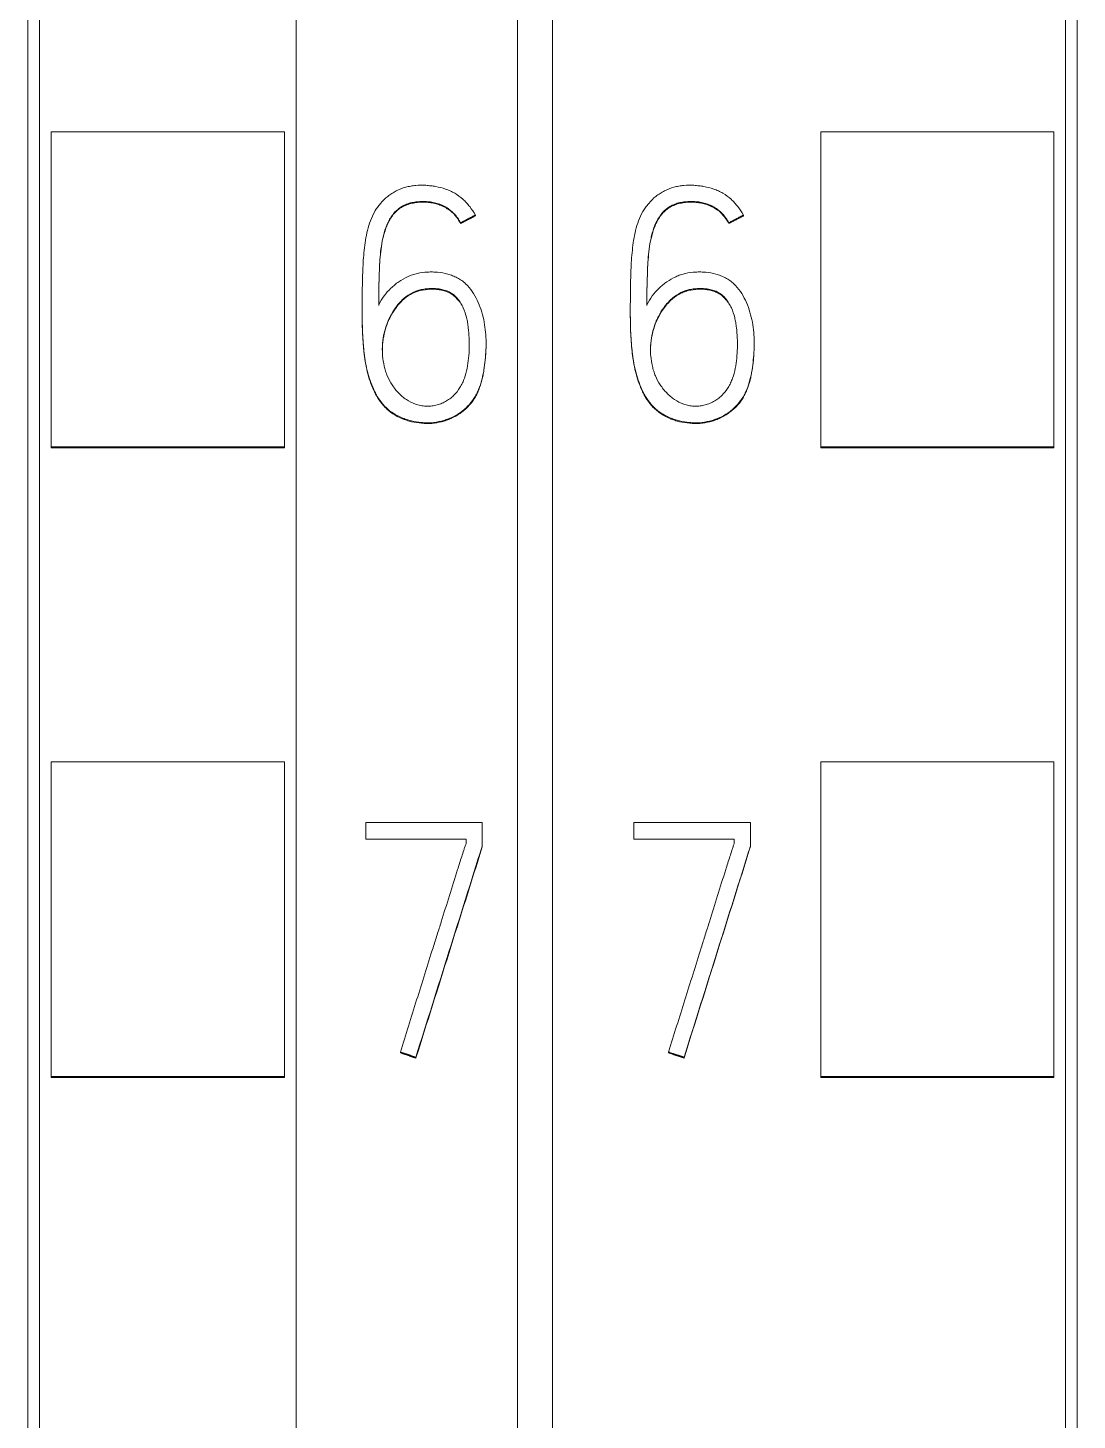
# Model space of a CAD drawing. Header units: millimetres. Extents: x 4137 to 6698, y 1400 to 3585.
# Drawn here: x 5176.55 to 5185.55, y 3259.39 to 3271.33 of the extents above; entities that cross this region are included whole.
import ezdxf

# ---------------------------------------------------------------- set-up
doc = ezdxf.new("R2010")
doc.units = ezdxf.units.MM
doc.layers.add('000-PI-Oprema', color=30, linetype='Continuous', lineweight=5)

msp = doc.modelspace()

# ---------------------------------------------------------------- linework, layer by layer
at = {"layer": '000-PI-Oprema', "color": 0, "linetype": 'ByBlock', "lineweight": 0}
for p, q in [((5181.048, 3360.459), (5181.048, 3247.041)), ((5181.048, 3360.459), (5181.048, 3247.041)), ((5176.648, 3249.363), (5176.648, 3358.178)), ((5185.448, 3358.178), (5185.448, 3249.363)), ((5178.848, 3293.528), (5178.848, 3229.573)), ((5180.748, 3293.528), (5180.748, 3229.573)), ((5176.748, 3267.736), (5176.748, 3270.437)), ((5176.748, 3270.437), (5178.748, 3270.437)), ((5178.748, 3267.736), (5178.748, 3270.437)), ((5183.348, 3267.736), (5183.348, 3270.437)), ((5185.348, 3270.437), (5183.348, 3270.437)), ((5185.348, 3267.736), (5185.348, 3270.437)), ((5180.386, 3269.724), (5180.386, 3269.717)), ((5182.686, 3269.724), (5182.686, 3269.717)), ((5180.259, 3269.657), (5180.259, 3269.651)), ((5182.559, 3269.657), (5182.559, 3269.651)), ((5179.415, 3268.917), (5179.415, 3268.911)), ((5181.715, 3268.917), (5181.715, 3268.911)), ((5180.478, 3268.617), (5180.478, 3268.623)), ((5182.778, 3268.617), (5182.778, 3268.623)), ((5176.748, 3267.728), (5176.748, 3267.736)), ((5176.748, 3267.736), (5178.748, 3267.736)), ((5176.748, 3267.728), (5178.748, 3267.728)), ((5178.748, 3267.728), (5178.748, 3267.736)), ((5183.348, 3267.728), (5183.348, 3267.736)), ((5185.348, 3267.736), (5183.348, 3267.736)), ((5185.348, 3267.728), (5183.348, 3267.728)), ((5185.348, 3267.728), (5185.348, 3267.736)), ((5176.748, 3262.335), (5176.748, 3265.035)), ((5176.748, 3265.035), (5178.748, 3265.035)), ((5178.748, 3262.335), (5178.748, 3265.035)), ((5183.348, 3262.335), (5183.348, 3265.035)), ((5185.348, 3265.035), (5183.348, 3265.035)), ((5185.348, 3262.335), (5185.348, 3265.035)), ((5179.446, 3264.371), (5179.446, 3264.513)), ((5179.446, 3264.513), (5180.445, 3264.513)), ((5180.445, 3264.513), (5180.445, 3264.31)), ((5181.746, 3264.371), (5181.746, 3264.513)), ((5181.746, 3264.513), (5182.745, 3264.513)), ((5182.745, 3264.513), (5182.745, 3264.31)), ((5180.306, 3264.371), (5179.446, 3264.371)), ((5180.306, 3264.332), (5180.306, 3264.371)), ((5182.606, 3264.371), (5181.746, 3264.371)), ((5182.606, 3264.332), (5182.606, 3264.371)), ((5180.445, 3264.31), (5180.445, 3264.304)), ((5182.745, 3264.31), (5182.745, 3264.304)), ((5179.743, 3262.545), (5179.743, 3262.539)), ((5182.043, 3262.545), (5182.043, 3262.539)), ((5179.876, 3262.501), (5179.876, 3262.494)), ((5182.176, 3262.501), (5182.176, 3262.494)), ((5176.748, 3262.328), (5176.748, 3262.335)), ((5176.748, 3262.335), (5178.748, 3262.335)), ((5176.748, 3262.328), (5178.748, 3262.328)), ((5178.748, 3262.328), (5178.748, 3262.335)), ((5183.348, 3262.328), (5183.348, 3262.335)), ((5185.348, 3262.335), (5183.348, 3262.335)), ((5185.348, 3262.328), (5183.348, 3262.328)), ((5185.348, 3262.328), (5185.348, 3262.335))]:
    msp.add_line(p, q, dxfattribs=at)
for centre, major_axis, ratio, start_param, end_param in [((5192.657, 3240.552), (315.562, 1005.234), 0.017816, 1.552753, 1.554553), ((5192.489, 3240.868), (313.38, 998.269), 0.017694, 1.552872, 1.554685), ((5194.876, 3240.698), (314.539, 1001.971), 0.017758, 1.552804, 1.55461), ((5194.856, 3240.743), (314.236, 1001.002), 0.017743, 1.552827, 1.554635)]:
    msp.add_ellipse(centre, major_axis=major_axis, ratio=ratio, start_param=start_param, end_param=end_param, dxfattribs=at)
for points, knots in [([(5176.548, 3249.078), (5176.548, 3252.418), (5176.548, 3260.383), (5176.548, 3273.023), (5176.548, 3288.509), (5176.548, 3302.803), (5176.548, 3317.013), (5176.548, 3331.58), (5176.548, 3345.75), (5176.548, 3355.32), (5176.548, 3358.364)], [0, 0, 0, 0, 0.091483, 0.21812, 0.346206, 0.515858, 0.610111, 0.736264, 0.916066, 1, 1, 1, 1]), ([(5185.548, 3358.364), (5185.548, 3355.32), (5185.548, 3345.75), (5185.548, 3331.58), (5185.548, 3317.013), (5185.548, 3302.803), (5185.548, 3288.509), (5185.548, 3273.023), (5185.548, 3260.383), (5185.548, 3252.418), (5185.548, 3249.078)], [0, 0, 0, 0, 0.083934, 0.263736, 0.389889, 0.484142, 0.653794, 0.78188, 0.908517, 1, 1, 1, 1]), ([(5180.386, 3269.724), (5180.372, 3269.749), (5180.356, 3269.773), (5180.329, 3269.807), (5180.32, 3269.818), (5180.3, 3269.839), (5180.29, 3269.85), (5180.257, 3269.879), (5180.234, 3269.896), (5180.197, 3269.918), (5180.184, 3269.924), (5180.157, 3269.936), (5180.144, 3269.942), (5180.103, 3269.956), (5180.075, 3269.963), (5180.033, 3269.971), (5180.018, 3269.973), (5179.99, 3269.976), (5179.975, 3269.978), (5179.932, 3269.98), (5179.903, 3269.98), (5179.86, 3269.976), (5179.846, 3269.974), (5179.817, 3269.969), (5179.803, 3269.966), (5179.761, 3269.955), (5179.734, 3269.945), (5179.695, 3269.925), (5179.683, 3269.917), (5179.658, 3269.902), (5179.646, 3269.893), (5179.612, 3269.866), (5179.592, 3269.846), (5179.563, 3269.813), (5179.554, 3269.801), (5179.537, 3269.778), (5179.53, 3269.766), (5179.508, 3269.728), (5179.496, 3269.702), (5179.476, 3269.647), (5179.467, 3269.62), (5179.454, 3269.564), (5179.448, 3269.536), (5179.439, 3269.479), (5179.436, 3269.451), (5179.426, 3269.365), (5179.423, 3269.308), (5179.418, 3269.193), (5179.417, 3269.135), (5179.415, 3268.963), (5179.413, 3268.847), (5179.419, 3268.704), (5179.421, 3268.675), (5179.425, 3268.618), (5179.427, 3268.59), (5179.436, 3268.504), (5179.445, 3268.447), (5179.462, 3268.377), (5179.466, 3268.362), (5179.474, 3268.335), (5179.478, 3268.321), (5179.492, 3268.28), (5179.502, 3268.253), (5179.52, 3268.213), (5179.527, 3268.201), (5179.541, 3268.175), (5179.548, 3268.162), (5179.572, 3268.126), (5179.59, 3268.103), (5179.62, 3268.072), (5179.631, 3268.062), (5179.654, 3268.043), (5179.665, 3268.035), (5179.702, 3268.011), (5179.727, 3267.997), (5179.768, 3267.98), (5179.781, 3267.975), (5179.809, 3267.966), (5179.823, 3267.962), (5179.865, 3267.952), (5179.893, 3267.947), (5179.937, 3267.943), (5179.951, 3267.942), (5179.981, 3267.942), (5179.995, 3267.942), (5180.038, 3267.945), (5180.067, 3267.95), (5180.109, 3267.96), (5180.123, 3267.964), (5180.15, 3267.974), (5180.164, 3267.979), (5180.204, 3267.997), (5180.229, 3268.011), (5180.265, 3268.035), (5180.276, 3268.044), (5180.299, 3268.063), (5180.31, 3268.073), (5180.34, 3268.104), (5180.358, 3268.126), (5180.382, 3268.162), (5180.389, 3268.175), (5180.403, 3268.201), (5180.409, 3268.214), (5180.425, 3268.255), (5180.434, 3268.282), (5180.445, 3268.324), (5180.448, 3268.338), (5180.454, 3268.367), (5180.457, 3268.381), (5180.464, 3268.424), (5180.467, 3268.453), (5180.476, 3268.539), (5180.479, 3268.596), (5180.477, 3268.683), (5180.475, 3268.711), (5180.468, 3268.769), (5180.464, 3268.798), (5180.451, 3268.855), (5180.444, 3268.883), (5180.426, 3268.939), (5180.415, 3268.966), (5180.39, 3269.019), (5180.376, 3269.045), (5180.343, 3269.092), (5180.324, 3269.115), (5180.292, 3269.145), (5180.281, 3269.154), (5180.257, 3269.171), (5180.244, 3269.179), (5180.218, 3269.192), (5180.205, 3269.198), (5180.177, 3269.209), (5180.163, 3269.214), (5180.121, 3269.225), (5180.092, 3269.23), (5180.048, 3269.234), (5180.034, 3269.235), (5180.004, 3269.236), (5179.99, 3269.235), (5179.946, 3269.233), (5179.917, 3269.229), (5179.874, 3269.219), (5179.86, 3269.215), (5179.832, 3269.206), (5179.818, 3269.2), (5179.779, 3269.182), (5179.753, 3269.168), (5179.717, 3269.143), (5179.705, 3269.134), (5179.683, 3269.116), (5179.672, 3269.106), (5179.64, 3269.076), (5179.621, 3269.054), (5179.586, 3269.006), (5179.571, 3268.981), (5179.557, 3268.955)], [0, 0, 0, 0, 0.015625, 0.015625, 0.023438, 0.023438, 0.03125, 0.03125, 0.046875, 0.046875, 0.054688, 0.054688, 0.0625, 0.0625, 0.078125, 0.078125, 0.085938, 0.085938, 0.09375, 0.09375, 0.109375, 0.109375, 0.117188, 0.117188, 0.125, 0.125, 0.140625, 0.140625, 0.148438, 0.148438, 0.15625, 0.15625, 0.171875, 0.171875, 0.179688, 0.179688, 0.1875, 0.1875, 0.203125, 0.203125, 0.21875, 0.21875, 0.234375, 0.234375, 0.25, 0.25, 0.28125, 0.28125, 0.3125, 0.3125, 0.375, 0.375, 0.390625, 0.390625, 0.40625, 0.40625, 0.4375, 0.4375, 0.445313, 0.445313, 0.453125, 0.453125, 0.46875, 0.46875, 0.476563, 0.476563, 0.484375, 0.484375, 0.5, 0.5, 0.507813, 0.507813, 0.515625, 0.515625, 0.53125, 0.53125, 0.539063, 0.539063, 0.546875, 0.546875, 0.5625, 0.5625, 0.570313, 0.570313, 0.578125, 0.578125, 0.59375, 0.59375, 0.601563, 0.601563, 0.609375, 0.609375, 0.625, 0.625, 0.632813, 0.632813, 0.640625, 0.640625, 0.65625, 0.65625, 0.664063, 0.664063, 0.671875, 0.671875, 0.6875, 0.6875, 0.695313, 0.695313, 0.703125, 0.703125, 0.71875, 0.71875, 0.75, 0.75, 0.765625, 0.765625, 0.78125, 0.78125, 0.796875, 0.796875, 0.8125, 0.8125, 0.828125, 0.828125, 0.84375, 0.84375, 0.851563, 0.851563, 0.859375, 0.859375, 0.867188, 0.867188, 0.875, 0.875, 0.890625, 0.890625, 0.898438, 0.898438, 0.90625, 0.90625, 0.921875, 0.921875, 0.929688, 0.929688, 0.9375, 0.9375, 0.953125, 0.953125, 0.960938, 0.960938, 0.96875, 0.96875, 0.984375, 0.984375, 1, 1, 1, 1]), ([(5182.686, 3269.724), (5182.672, 3269.749), (5182.656, 3269.773), (5182.629, 3269.807), (5182.62, 3269.818), (5182.6, 3269.839), (5182.59, 3269.85), (5182.557, 3269.879), (5182.534, 3269.896), (5182.497, 3269.918), (5182.484, 3269.924), (5182.457, 3269.936), (5182.444, 3269.942), (5182.403, 3269.956), (5182.375, 3269.963), (5182.333, 3269.971), (5182.318, 3269.973), (5182.29, 3269.976), (5182.275, 3269.978), (5182.232, 3269.98), (5182.203, 3269.98), (5182.16, 3269.976), (5182.146, 3269.974), (5182.117, 3269.969), (5182.103, 3269.966), (5182.061, 3269.955), (5182.034, 3269.945), (5181.995, 3269.925), (5181.983, 3269.917), (5181.958, 3269.902), (5181.946, 3269.893), (5181.912, 3269.866), (5181.892, 3269.846), (5181.863, 3269.813), (5181.854, 3269.801), (5181.837, 3269.778), (5181.83, 3269.766), (5181.808, 3269.728), (5181.796, 3269.702), (5181.776, 3269.647), (5181.767, 3269.62), (5181.754, 3269.564), (5181.748, 3269.536), (5181.739, 3269.479), (5181.736, 3269.451), (5181.726, 3269.365), (5181.723, 3269.308), (5181.718, 3269.193), (5181.717, 3269.135), (5181.715, 3268.963), (5181.713, 3268.847), (5181.719, 3268.704), (5181.721, 3268.675), (5181.725, 3268.618), (5181.727, 3268.59), (5181.736, 3268.504), (5181.745, 3268.447), (5181.762, 3268.377), (5181.766, 3268.362), (5181.774, 3268.335), (5181.778, 3268.321), (5181.792, 3268.28), (5181.802, 3268.253), (5181.82, 3268.213), (5181.827, 3268.201), (5181.841, 3268.175), (5181.848, 3268.162), (5181.872, 3268.126), (5181.89, 3268.103), (5181.92, 3268.072), (5181.931, 3268.062), (5181.954, 3268.043), (5181.965, 3268.035), (5182.002, 3268.011), (5182.027, 3267.997), (5182.068, 3267.98), (5182.081, 3267.975), (5182.109, 3267.966), (5182.123, 3267.962), (5182.165, 3267.952), (5182.193, 3267.947), (5182.237, 3267.943), (5182.251, 3267.942), (5182.281, 3267.942), (5182.295, 3267.942), (5182.338, 3267.945), (5182.367, 3267.95), (5182.409, 3267.96), (5182.423, 3267.964), (5182.45, 3267.974), (5182.464, 3267.979), (5182.504, 3267.997), (5182.529, 3268.011), (5182.565, 3268.035), (5182.576, 3268.044), (5182.599, 3268.063), (5182.61, 3268.073), (5182.64, 3268.104), (5182.658, 3268.126), (5182.682, 3268.162), (5182.689, 3268.175), (5182.703, 3268.201), (5182.709, 3268.214), (5182.725, 3268.255), (5182.734, 3268.282), (5182.745, 3268.324), (5182.748, 3268.338), (5182.754, 3268.367), (5182.757, 3268.381), (5182.764, 3268.424), (5182.767, 3268.453), (5182.776, 3268.539), (5182.779, 3268.596), (5182.777, 3268.683), (5182.775, 3268.711), (5182.768, 3268.769), (5182.764, 3268.798), (5182.751, 3268.855), (5182.744, 3268.883), (5182.726, 3268.939), (5182.715, 3268.966), (5182.69, 3269.019), (5182.676, 3269.045), (5182.643, 3269.092), (5182.624, 3269.115), (5182.592, 3269.145), (5182.581, 3269.154), (5182.557, 3269.171), (5182.544, 3269.179), (5182.518, 3269.192), (5182.505, 3269.198), (5182.477, 3269.209), (5182.463, 3269.214), (5182.421, 3269.225), (5182.392, 3269.23), (5182.348, 3269.234), (5182.334, 3269.235), (5182.304, 3269.236), (5182.29, 3269.235), (5182.246, 3269.233), (5182.217, 3269.229), (5182.174, 3269.219), (5182.16, 3269.215), (5182.132, 3269.206), (5182.118, 3269.2), (5182.079, 3269.182), (5182.053, 3269.168), (5182.017, 3269.143), (5182.005, 3269.134), (5181.983, 3269.116), (5181.972, 3269.106), (5181.94, 3269.076), (5181.921, 3269.054), (5181.886, 3269.006), (5181.871, 3268.981), (5181.857, 3268.955)], [0, 0, 0, 0, 0.015625, 0.015625, 0.023438, 0.023438, 0.03125, 0.03125, 0.046875, 0.046875, 0.054688, 0.054688, 0.0625, 0.0625, 0.078125, 0.078125, 0.085938, 0.085938, 0.09375, 0.09375, 0.109375, 0.109375, 0.117188, 0.117188, 0.125, 0.125, 0.140625, 0.140625, 0.148438, 0.148438, 0.15625, 0.15625, 0.171875, 0.171875, 0.179688, 0.179688, 0.1875, 0.1875, 0.203125, 0.203125, 0.21875, 0.21875, 0.234375, 0.234375, 0.25, 0.25, 0.28125, 0.28125, 0.3125, 0.3125, 0.375, 0.375, 0.390625, 0.390625, 0.40625, 0.40625, 0.4375, 0.4375, 0.445313, 0.445313, 0.453125, 0.453125, 0.46875, 0.46875, 0.476563, 0.476563, 0.484375, 0.484375, 0.5, 0.5, 0.507813, 0.507813, 0.515625, 0.515625, 0.53125, 0.53125, 0.539063, 0.539063, 0.546875, 0.546875, 0.5625, 0.5625, 0.570313, 0.570313, 0.578125, 0.578125, 0.59375, 0.59375, 0.601563, 0.601563, 0.609375, 0.609375, 0.625, 0.625, 0.632813, 0.632813, 0.640625, 0.640625, 0.65625, 0.65625, 0.664063, 0.664063, 0.671875, 0.671875, 0.6875, 0.6875, 0.695313, 0.695313, 0.703125, 0.703125, 0.71875, 0.71875, 0.75, 0.75, 0.765625, 0.765625, 0.78125, 0.78125, 0.796875, 0.796875, 0.8125, 0.8125, 0.828125, 0.828125, 0.84375, 0.84375, 0.851563, 0.851563, 0.859375, 0.859375, 0.867188, 0.867188, 0.875, 0.875, 0.890625, 0.890625, 0.898438, 0.898438, 0.90625, 0.90625, 0.921875, 0.921875, 0.929688, 0.929688, 0.9375, 0.9375, 0.953125, 0.953125, 0.960938, 0.960938, 0.96875, 0.96875, 0.984375, 0.984375, 1, 1, 1, 1]), ([(5179.557, 3268.955), (5179.557, 3269.016), (5179.557, 3269.077), (5179.56, 3269.169), (5179.561, 3269.199), (5179.563, 3269.26), (5179.564, 3269.291), (5179.568, 3269.351), (5179.57, 3269.382), (5179.577, 3269.442), (5179.582, 3269.473), (5179.591, 3269.518), (5179.594, 3269.533), (5179.601, 3269.563), (5179.606, 3269.578), (5179.62, 3269.622), (5179.631, 3269.651), (5179.649, 3269.685), (5179.653, 3269.691), (5179.661, 3269.705), (5179.666, 3269.711), (5179.679, 3269.73), (5179.689, 3269.742), (5179.705, 3269.759), (5179.711, 3269.764), (5179.723, 3269.775), (5179.729, 3269.779), (5179.748, 3269.793), (5179.761, 3269.801), (5179.782, 3269.811), (5179.789, 3269.814), (5179.803, 3269.82), (5179.811, 3269.822), (5179.833, 3269.829), (5179.848, 3269.832), (5179.879, 3269.837), (5179.894, 3269.838), (5179.925, 3269.84), (5179.941, 3269.84), (5179.972, 3269.839), (5179.987, 3269.838), (5180.018, 3269.834), (5180.04, 3269.829), (5180.063, 3269.823), (5180.077, 3269.818), (5180.085, 3269.815), (5180.106, 3269.806), (5180.12, 3269.799), (5180.147, 3269.784), (5180.16, 3269.775), (5180.178, 3269.76), (5180.184, 3269.755), (5180.195, 3269.745), (5180.201, 3269.739), (5180.217, 3269.722), (5180.226, 3269.71), (5180.244, 3269.685), (5180.252, 3269.671), (5180.259, 3269.657)], [0, 0, 0, 0, 0.125, 0.125, 0.1875, 0.1875, 0.25, 0.25, 0.3125, 0.3125, 0.375, 0.375, 0.40625, 0.40625, 0.4375, 0.4375, 0.5, 0.5, 0.515625, 0.515625, 0.53125, 0.53125, 0.5625, 0.5625, 0.578125, 0.578125, 0.59375, 0.59375, 0.625, 0.625, 0.640625, 0.640625, 0.65625, 0.65625, 0.6875, 0.6875, 0.71875, 0.71875, 0.75, 0.75, 0.78125, 0.78125, 0.8125, 0.828125, 0.828125, 0.84375, 0.84375, 0.875, 0.875, 0.90625, 0.90625, 0.921875, 0.921875, 0.9375, 0.9375, 0.96875, 0.96875, 1, 1, 1, 1]), ([(5180.259, 3269.651), (5180.245, 3269.679), (5180.228, 3269.704), (5180.202, 3269.732), (5180.196, 3269.738), (5180.185, 3269.748), (5180.179, 3269.754), (5180.161, 3269.768), (5180.135, 3269.785), (5180.108, 3269.799), (5180.079, 3269.811), (5180.064, 3269.816), (5180.035, 3269.824), (5180.019, 3269.827), (5179.989, 3269.832), (5179.973, 3269.833), (5179.927, 3269.835), (5179.896, 3269.833), (5179.851, 3269.826), (5179.835, 3269.823), (5179.805, 3269.814), (5179.791, 3269.809), (5179.77, 3269.799), (5179.763, 3269.796), (5179.75, 3269.788), (5179.743, 3269.784), (5179.724, 3269.77), (5179.707, 3269.755), (5179.691, 3269.737), (5179.681, 3269.726), (5179.676, 3269.719), (5179.663, 3269.701), (5179.654, 3269.687), (5179.64, 3269.661), (5179.633, 3269.647), (5179.621, 3269.618), (5179.616, 3269.603), (5179.602, 3269.559), (5179.594, 3269.529), (5179.582, 3269.469), (5179.578, 3269.439), (5179.571, 3269.379), (5179.568, 3269.348), (5179.564, 3269.287), (5179.563, 3269.256), (5179.561, 3269.195), (5179.56, 3269.164), (5179.557, 3269.072), (5179.557, 3269.01), (5179.557, 3268.949)], [0, 0, 0, 0, 0.0625, 0.0625, 0.078125, 0.078125, 0.09375, 0.09375, 0.125, 0.15625, 0.15625, 0.1875, 0.1875, 0.21875, 0.21875, 0.25, 0.25, 0.3125, 0.3125, 0.34375, 0.34375, 0.375, 0.375, 0.390625, 0.390625, 0.40625, 0.40625, 0.4375, 0.453125, 0.453125, 0.46875, 0.46875, 0.5, 0.5, 0.53125, 0.53125, 0.5625, 0.5625, 0.625, 0.625, 0.6875, 0.6875, 0.75, 0.75, 0.8125, 0.8125, 0.875, 0.875, 1, 1, 1, 1]), ([(5181.857, 3268.955), (5181.857, 3269.016), (5181.857, 3269.077), (5181.86, 3269.169), (5181.861, 3269.199), (5181.863, 3269.26), (5181.864, 3269.291), (5181.868, 3269.351), (5181.87, 3269.382), (5181.877, 3269.442), (5181.882, 3269.473), (5181.891, 3269.518), (5181.894, 3269.533), (5181.901, 3269.563), (5181.906, 3269.578), (5181.92, 3269.622), (5181.931, 3269.651), (5181.949, 3269.685), (5181.953, 3269.691), (5181.961, 3269.705), (5181.966, 3269.711), (5181.979, 3269.73), (5181.989, 3269.742), (5182.005, 3269.759), (5182.011, 3269.764), (5182.023, 3269.775), (5182.029, 3269.779), (5182.048, 3269.793), (5182.061, 3269.801), (5182.082, 3269.811), (5182.089, 3269.814), (5182.103, 3269.82), (5182.111, 3269.822), (5182.133, 3269.829), (5182.148, 3269.832), (5182.179, 3269.837), (5182.194, 3269.838), (5182.225, 3269.84), (5182.241, 3269.84), (5182.272, 3269.839), (5182.287, 3269.838), (5182.318, 3269.834), (5182.34, 3269.829), (5182.363, 3269.823), (5182.377, 3269.818), (5182.385, 3269.815), (5182.406, 3269.806), (5182.42, 3269.799), (5182.447, 3269.784), (5182.46, 3269.775), (5182.478, 3269.76), (5182.484, 3269.755), (5182.495, 3269.745), (5182.501, 3269.739), (5182.517, 3269.722), (5182.526, 3269.71), (5182.544, 3269.685), (5182.552, 3269.671), (5182.559, 3269.657)], [0, 0, 0, 0, 0.125, 0.125, 0.1875, 0.1875, 0.25, 0.25, 0.3125, 0.3125, 0.375, 0.375, 0.40625, 0.40625, 0.4375, 0.4375, 0.5, 0.5, 0.515625, 0.515625, 0.53125, 0.53125, 0.5625, 0.5625, 0.578125, 0.578125, 0.59375, 0.59375, 0.625, 0.625, 0.640625, 0.640625, 0.65625, 0.65625, 0.6875, 0.6875, 0.71875, 0.71875, 0.75, 0.75, 0.78125, 0.78125, 0.8125, 0.828125, 0.828125, 0.84375, 0.84375, 0.875, 0.875, 0.90625, 0.90625, 0.921875, 0.921875, 0.9375, 0.9375, 0.96875, 0.96875, 1, 1, 1, 1]), ([(5182.559, 3269.651), (5182.545, 3269.679), (5182.528, 3269.704), (5182.502, 3269.732), (5182.496, 3269.738), (5182.485, 3269.748), (5182.479, 3269.754), (5182.461, 3269.768), (5182.435, 3269.785), (5182.408, 3269.799), (5182.379, 3269.811), (5182.364, 3269.816), (5182.335, 3269.824), (5182.319, 3269.827), (5182.289, 3269.832), (5182.273, 3269.833), (5182.227, 3269.835), (5182.196, 3269.833), (5182.151, 3269.826), (5182.135, 3269.823), (5182.105, 3269.814), (5182.091, 3269.809), (5182.07, 3269.799), (5182.063, 3269.796), (5182.05, 3269.788), (5182.043, 3269.784), (5182.024, 3269.77), (5182.007, 3269.755), (5181.991, 3269.737), (5181.981, 3269.726), (5181.976, 3269.719), (5181.963, 3269.701), (5181.954, 3269.687), (5181.94, 3269.661), (5181.933, 3269.647), (5181.921, 3269.618), (5181.916, 3269.603), (5181.902, 3269.559), (5181.894, 3269.529), (5181.882, 3269.469), (5181.878, 3269.439), (5181.871, 3269.379), (5181.868, 3269.348), (5181.864, 3269.287), (5181.863, 3269.256), (5181.861, 3269.195), (5181.86, 3269.164), (5181.857, 3269.072), (5181.857, 3269.01), (5181.857, 3268.949)], [0, 0, 0, 0, 0.0625, 0.0625, 0.078125, 0.078125, 0.09375, 0.09375, 0.125, 0.15625, 0.15625, 0.1875, 0.1875, 0.21875, 0.21875, 0.25, 0.25, 0.3125, 0.3125, 0.34375, 0.34375, 0.375, 0.375, 0.390625, 0.390625, 0.40625, 0.40625, 0.4375, 0.453125, 0.453125, 0.46875, 0.46875, 0.5, 0.5, 0.53125, 0.53125, 0.5625, 0.5625, 0.625, 0.625, 0.6875, 0.6875, 0.75, 0.75, 0.8125, 0.8125, 0.875, 0.875, 1, 1, 1, 1]), ([(5179.83, 3269.049), (5179.856, 3269.064), (5179.883, 3269.074), (5179.926, 3269.085), (5179.94, 3269.088), (5179.969, 3269.092), (5179.999, 3269.094), (5180.028, 3269.094), (5180.058, 3269.092), (5180.072, 3269.091), (5180.101, 3269.085), (5180.116, 3269.082), (5180.144, 3269.073), (5180.157, 3269.067), (5180.183, 3269.053), (5180.195, 3269.044), (5180.217, 3269.025), (5180.227, 3269.014), (5180.246, 3268.991), (5180.254, 3268.979), (5180.269, 3268.954), (5180.276, 3268.941), (5180.294, 3268.9), (5180.303, 3268.873), (5180.314, 3268.83), (5180.317, 3268.816), (5180.322, 3268.787), (5180.324, 3268.772), (5180.329, 3268.729), (5180.331, 3268.7), (5180.334, 3268.641), (5180.334, 3268.612), (5180.332, 3268.525), (5180.327, 3268.467), (5180.309, 3268.38), (5180.302, 3268.352), (5180.287, 3268.31), (5180.282, 3268.297), (5180.269, 3268.27), (5180.262, 3268.257), (5180.239, 3268.22), (5180.221, 3268.197), (5180.194, 3268.171), (5180.189, 3268.166), (5180.178, 3268.157), (5180.172, 3268.152), (5180.154, 3268.139), (5180.142, 3268.131), (5180.117, 3268.117), (5180.103, 3268.111), (5180.075, 3268.1), (5180.047, 3268.092), (5180.018, 3268.087), (5179.989, 3268.085), (5179.974, 3268.084), (5179.945, 3268.086), (5179.93, 3268.088), (5179.901, 3268.093), (5179.887, 3268.097), (5179.845, 3268.111), (5179.819, 3268.125), (5179.782, 3268.149), (5179.77, 3268.159), (5179.748, 3268.178), (5179.727, 3268.198), (5179.707, 3268.22), (5179.689, 3268.243), (5179.68, 3268.255), (5179.656, 3268.291), (5179.642, 3268.317), (5179.625, 3268.358), (5179.62, 3268.372), (5179.611, 3268.4), (5179.608, 3268.414), (5179.598, 3268.457), (5179.593, 3268.486), (5179.589, 3268.529), (5179.589, 3268.544), (5179.588, 3268.573), (5179.588, 3268.588), (5179.591, 3268.632), (5179.594, 3268.661), (5179.605, 3268.718), (5179.613, 3268.746), (5179.627, 3268.788), (5179.632, 3268.802), (5179.644, 3268.829), (5179.65, 3268.842), (5179.67, 3268.881), (5179.685, 3268.906), (5179.711, 3268.941), (5179.72, 3268.953), (5179.739, 3268.975), (5179.749, 3268.986), (5179.781, 3269.016), (5179.804, 3269.034), (5179.83, 3269.049)], [0, 0, 0, 0, 0.03125, 0.03125, 0.046875, 0.046875, 0.0625, 0.078125, 0.078125, 0.09375, 0.09375, 0.109375, 0.109375, 0.125, 0.125, 0.140625, 0.140625, 0.15625, 0.15625, 0.171875, 0.171875, 0.1875, 0.1875, 0.21875, 0.21875, 0.234375, 0.234375, 0.25, 0.25, 0.28125, 0.28125, 0.3125, 0.3125, 0.375, 0.375, 0.40625, 0.40625, 0.421875, 0.421875, 0.4375, 0.4375, 0.46875, 0.46875, 0.476563, 0.476563, 0.484375, 0.484375, 0.5, 0.5, 0.515625, 0.515625, 0.53125, 0.546875, 0.546875, 0.5625, 0.5625, 0.578125, 0.578125, 0.59375, 0.59375, 0.625, 0.625, 0.640625, 0.640625, 0.65625, 0.671875, 0.671875, 0.6875, 0.6875, 0.71875, 0.71875, 0.734375, 0.734375, 0.75, 0.75, 0.78125, 0.78125, 0.796875, 0.796875, 0.8125, 0.8125, 0.84375, 0.84375, 0.875, 0.875, 0.890625, 0.890625, 0.90625, 0.90625, 0.9375, 0.9375, 0.953125, 0.953125, 0.96875, 0.96875, 1, 1, 1, 1]), ([(5179.83, 3269.043), (5179.804, 3269.028), (5179.781, 3269.01), (5179.749, 3268.98), (5179.739, 3268.969), (5179.72, 3268.947), (5179.711, 3268.935), (5179.685, 3268.9), (5179.67, 3268.875), (5179.65, 3268.836), (5179.644, 3268.823), (5179.632, 3268.796), (5179.627, 3268.782), (5179.613, 3268.74), (5179.605, 3268.712), (5179.597, 3268.669), (5179.595, 3268.654), (5179.591, 3268.625), (5179.59, 3268.611), (5179.589, 3268.585), (5179.588, 3268.574), (5179.588, 3268.564)], [0, 0, 0, 0, 0.157109, 0.157109, 0.235664, 0.235664, 0.314218, 0.314218, 0.471328, 0.471328, 0.549882, 0.549882, 0.628437, 0.628437, 0.785546, 0.785546, 0.864101, 0.864101, 0.942655, 0.942655, 1, 1, 1, 1]), ([(5180.251, 3268.978), (5180.246, 3268.984), (5180.241, 3268.991), (5180.226, 3269.009), (5180.216, 3269.02), (5180.199, 3269.034), (5180.194, 3269.039), (5180.181, 3269.047), (5180.175, 3269.051), (5180.156, 3269.061), (5180.143, 3269.067), (5180.115, 3269.076), (5180.1, 3269.08), (5180.071, 3269.084), (5180.057, 3269.086), (5180.028, 3269.088), (5180.013, 3269.088), (5179.969, 3269.086), (5179.94, 3269.082), (5179.897, 3269.072), (5179.883, 3269.067), (5179.863, 3269.059), (5179.856, 3269.056), (5179.843, 3269.05), (5179.836, 3269.047), (5179.83, 3269.043)], [0, 0, 0, 0, 0.053658, 0.053658, 0.148292, 0.148292, 0.195609, 0.195609, 0.242926, 0.242926, 0.33756, 0.33756, 0.432195, 0.432195, 0.526829, 0.526829, 0.621463, 0.621463, 0.810732, 0.810732, 0.905366, 0.905366, 0.952683, 0.952683, 1, 1, 1, 1]), ([(5182.13, 3269.049), (5182.156, 3269.064), (5182.183, 3269.074), (5182.226, 3269.085), (5182.24, 3269.088), (5182.269, 3269.092), (5182.299, 3269.094), (5182.328, 3269.094), (5182.358, 3269.092), (5182.372, 3269.091), (5182.401, 3269.085), (5182.416, 3269.082), (5182.444, 3269.073), (5182.457, 3269.067), (5182.483, 3269.053), (5182.495, 3269.044), (5182.517, 3269.025), (5182.527, 3269.014), (5182.546, 3268.991), (5182.554, 3268.979), (5182.569, 3268.954), (5182.576, 3268.941), (5182.594, 3268.9), (5182.603, 3268.873), (5182.614, 3268.83), (5182.617, 3268.816), (5182.622, 3268.787), (5182.624, 3268.772), (5182.629, 3268.729), (5182.631, 3268.7), (5182.634, 3268.641), (5182.634, 3268.612), (5182.632, 3268.525), (5182.627, 3268.467), (5182.609, 3268.38), (5182.602, 3268.352), (5182.587, 3268.31), (5182.582, 3268.297), (5182.569, 3268.27), (5182.562, 3268.257), (5182.539, 3268.22), (5182.521, 3268.197), (5182.494, 3268.171), (5182.489, 3268.166), (5182.478, 3268.157), (5182.472, 3268.152), (5182.454, 3268.139), (5182.442, 3268.131), (5182.417, 3268.117), (5182.403, 3268.111), (5182.375, 3268.1), (5182.347, 3268.092), (5182.318, 3268.087), (5182.289, 3268.085), (5182.274, 3268.084), (5182.245, 3268.086), (5182.23, 3268.088), (5182.201, 3268.093), (5182.187, 3268.097), (5182.145, 3268.111), (5182.119, 3268.125), (5182.082, 3268.149), (5182.07, 3268.159), (5182.048, 3268.178), (5182.027, 3268.198), (5182.007, 3268.22), (5181.989, 3268.243), (5181.98, 3268.255), (5181.956, 3268.291), (5181.942, 3268.317), (5181.925, 3268.358), (5181.92, 3268.372), (5181.911, 3268.4), (5181.908, 3268.414), (5181.898, 3268.457), (5181.893, 3268.486), (5181.889, 3268.529), (5181.889, 3268.544), (5181.888, 3268.573), (5181.888, 3268.588), (5181.891, 3268.632), (5181.894, 3268.661), (5181.905, 3268.718), (5181.913, 3268.746), (5181.927, 3268.788), (5181.932, 3268.802), (5181.944, 3268.829), (5181.95, 3268.842), (5181.97, 3268.881), (5181.985, 3268.906), (5182.011, 3268.941), (5182.02, 3268.953), (5182.039, 3268.975), (5182.049, 3268.986), (5182.081, 3269.016), (5182.104, 3269.034), (5182.13, 3269.049)], [0, 0, 0, 0, 0.03125, 0.03125, 0.046875, 0.046875, 0.0625, 0.078125, 0.078125, 0.09375, 0.09375, 0.109375, 0.109375, 0.125, 0.125, 0.140625, 0.140625, 0.15625, 0.15625, 0.171875, 0.171875, 0.1875, 0.1875, 0.21875, 0.21875, 0.234375, 0.234375, 0.25, 0.25, 0.28125, 0.28125, 0.3125, 0.3125, 0.375, 0.375, 0.40625, 0.40625, 0.421875, 0.421875, 0.4375, 0.4375, 0.46875, 0.46875, 0.476563, 0.476563, 0.484375, 0.484375, 0.5, 0.5, 0.515625, 0.515625, 0.53125, 0.546875, 0.546875, 0.5625, 0.5625, 0.578125, 0.578125, 0.59375, 0.59375, 0.625, 0.625, 0.640625, 0.640625, 0.65625, 0.671875, 0.671875, 0.6875, 0.6875, 0.71875, 0.71875, 0.734375, 0.734375, 0.75, 0.75, 0.78125, 0.78125, 0.796875, 0.796875, 0.8125, 0.8125, 0.84375, 0.84375, 0.875, 0.875, 0.890625, 0.890625, 0.90625, 0.90625, 0.9375, 0.9375, 0.953125, 0.953125, 0.96875, 0.96875, 1, 1, 1, 1]), ([(5182.13, 3269.043), (5182.104, 3269.028), (5182.081, 3269.01), (5182.049, 3268.98), (5182.039, 3268.969), (5182.02, 3268.947), (5182.011, 3268.935), (5181.985, 3268.9), (5181.97, 3268.875), (5181.95, 3268.836), (5181.944, 3268.823), (5181.932, 3268.796), (5181.927, 3268.782), (5181.913, 3268.74), (5181.905, 3268.712), (5181.897, 3268.669), (5181.895, 3268.654), (5181.891, 3268.625), (5181.89, 3268.611), (5181.889, 3268.585), (5181.888, 3268.574), (5181.888, 3268.564)], [0, 0, 0, 0, 0.157109, 0.157109, 0.235664, 0.235664, 0.314218, 0.314218, 0.471328, 0.471328, 0.549882, 0.549882, 0.628437, 0.628437, 0.785546, 0.785546, 0.864101, 0.864101, 0.942655, 0.942655, 1, 1, 1, 1]), ([(5182.551, 3268.978), (5182.546, 3268.984), (5182.541, 3268.991), (5182.526, 3269.009), (5182.516, 3269.02), (5182.499, 3269.034), (5182.494, 3269.039), (5182.481, 3269.047), (5182.475, 3269.051), (5182.456, 3269.061), (5182.443, 3269.067), (5182.415, 3269.076), (5182.4, 3269.08), (5182.371, 3269.084), (5182.357, 3269.086), (5182.328, 3269.088), (5182.313, 3269.088), (5182.269, 3269.086), (5182.24, 3269.082), (5182.197, 3269.072), (5182.183, 3269.067), (5182.163, 3269.059), (5182.156, 3269.056), (5182.143, 3269.05), (5182.136, 3269.047), (5182.13, 3269.043)], [0, 0, 0, 0, 0.053658, 0.053658, 0.148292, 0.148292, 0.195609, 0.195609, 0.242926, 0.242926, 0.33756, 0.33756, 0.432195, 0.432195, 0.526829, 0.526829, 0.621463, 0.621463, 0.810732, 0.810732, 0.905366, 0.905366, 0.952683, 0.952683, 1, 1, 1, 1]), ([(5180.478, 3268.617), (5180.478, 3268.571), (5180.475, 3268.525), (5180.468, 3268.45), (5180.464, 3268.422), (5180.457, 3268.379), (5180.455, 3268.364), (5180.449, 3268.336), (5180.446, 3268.322), (5180.435, 3268.279), (5180.426, 3268.251), (5180.41, 3268.211), (5180.404, 3268.198), (5180.391, 3268.172), (5180.384, 3268.159), (5180.36, 3268.122), (5180.342, 3268.1), (5180.312, 3268.069), (5180.301, 3268.059), (5180.279, 3268.04), (5180.267, 3268.031), (5180.231, 3268.006), (5180.206, 3267.992), (5180.167, 3267.974), (5180.153, 3267.968), (5180.125, 3267.959), (5180.111, 3267.955), (5180.069, 3267.944), (5180.041, 3267.939), (5179.997, 3267.936), (5179.983, 3267.936), (5179.953, 3267.936), (5179.939, 3267.937), (5179.896, 3267.941), (5179.867, 3267.945), (5179.824, 3267.955), (5179.81, 3267.959), (5179.783, 3267.968), (5179.769, 3267.973), (5179.729, 3267.99), (5179.704, 3268.003), (5179.673, 3268.023), (5179.667, 3268.027), (5179.656, 3268.036), (5179.65, 3268.04), (5179.633, 3268.054), (5179.622, 3268.064), (5179.592, 3268.095), (5179.574, 3268.118), (5179.55, 3268.154), (5179.542, 3268.166), (5179.528, 3268.192), (5179.522, 3268.205), (5179.503, 3268.244), (5179.493, 3268.271), (5179.474, 3268.326), (5179.466, 3268.354), (5179.452, 3268.41), (5179.447, 3268.439), (5179.437, 3268.496), (5179.43, 3268.553), (5179.425, 3268.61), (5179.421, 3268.667), (5179.419, 3268.696), (5179.416, 3268.787), (5179.415, 3268.849), (5179.415, 3268.911)], [0, 0, 0, 0, 0.061997, 0.061997, 0.100843, 0.100843, 0.120266, 0.120266, 0.139688, 0.139688, 0.178534, 0.178534, 0.197957, 0.197957, 0.217379, 0.217379, 0.256225, 0.256225, 0.275648, 0.275648, 0.295071, 0.295071, 0.333916, 0.333916, 0.353339, 0.353339, 0.372762, 0.372762, 0.411607, 0.411607, 0.43103, 0.43103, 0.450453, 0.450453, 0.489298, 0.489298, 0.508721, 0.508721, 0.528144, 0.528144, 0.566989, 0.566989, 0.5767, 0.5767, 0.586412, 0.586412, 0.605835, 0.605835, 0.64468, 0.64468, 0.664103, 0.664103, 0.683526, 0.683526, 0.722371, 0.722371, 0.761217, 0.761217, 0.800062, 0.800062, 0.838908, 0.877753, 0.877753, 0.916599, 0.916599, 1, 1, 1, 1]), ([(5182.778, 3268.617), (5182.778, 3268.571), (5182.775, 3268.525), (5182.768, 3268.45), (5182.764, 3268.422), (5182.757, 3268.379), (5182.755, 3268.364), (5182.749, 3268.336), (5182.746, 3268.322), (5182.735, 3268.279), (5182.726, 3268.251), (5182.71, 3268.211), (5182.704, 3268.198), (5182.691, 3268.172), (5182.684, 3268.159), (5182.66, 3268.122), (5182.642, 3268.1), (5182.612, 3268.069), (5182.601, 3268.059), (5182.579, 3268.04), (5182.567, 3268.031), (5182.531, 3268.006), (5182.506, 3267.992), (5182.467, 3267.974), (5182.453, 3267.968), (5182.425, 3267.959), (5182.411, 3267.955), (5182.369, 3267.944), (5182.341, 3267.939), (5182.297, 3267.936), (5182.283, 3267.936), (5182.253, 3267.936), (5182.239, 3267.937), (5182.196, 3267.941), (5182.167, 3267.945), (5182.124, 3267.955), (5182.11, 3267.959), (5182.083, 3267.968), (5182.069, 3267.973), (5182.029, 3267.99), (5182.004, 3268.003), (5181.973, 3268.023), (5181.967, 3268.027), (5181.956, 3268.036), (5181.95, 3268.04), (5181.933, 3268.054), (5181.922, 3268.064), (5181.892, 3268.095), (5181.874, 3268.118), (5181.85, 3268.154), (5181.842, 3268.166), (5181.828, 3268.192), (5181.822, 3268.205), (5181.803, 3268.244), (5181.793, 3268.271), (5181.774, 3268.326), (5181.766, 3268.354), (5181.752, 3268.41), (5181.747, 3268.439), (5181.737, 3268.496), (5181.73, 3268.553), (5181.725, 3268.61), (5181.721, 3268.667), (5181.719, 3268.696), (5181.716, 3268.787), (5181.715, 3268.849), (5181.715, 3268.911)], [0, 0, 0, 0, 0.061997, 0.061997, 0.100843, 0.100843, 0.120266, 0.120266, 0.139688, 0.139688, 0.178534, 0.178534, 0.197957, 0.197957, 0.217379, 0.217379, 0.256225, 0.256225, 0.275648, 0.275648, 0.295071, 0.295071, 0.333916, 0.333916, 0.353339, 0.353339, 0.372762, 0.372762, 0.411607, 0.411607, 0.43103, 0.43103, 0.450453, 0.450453, 0.489298, 0.489298, 0.508721, 0.508721, 0.528144, 0.528144, 0.566989, 0.566989, 0.5767, 0.5767, 0.586412, 0.586412, 0.605835, 0.605835, 0.64468, 0.64468, 0.664103, 0.664103, 0.683526, 0.683526, 0.722371, 0.722371, 0.761217, 0.761217, 0.800062, 0.800062, 0.838908, 0.877753, 0.877753, 0.916599, 0.916599, 1, 1, 1, 1]), ([(5179.743, 3262.545), (5179.789, 3262.694), (5179.836, 3262.843), (5179.906, 3263.066), (5179.93, 3263.141), (5179.976, 3263.29), (5179.999, 3263.365), (5180.035, 3263.476), (5180.046, 3263.514), (5180.07, 3263.588), (5180.082, 3263.625), (5180.117, 3263.737), (5180.14, 3263.812), (5180.187, 3263.961), (5180.21, 3264.035), (5180.245, 3264.147), (5180.257, 3264.184), (5180.275, 3264.24), (5180.281, 3264.258), (5180.29, 3264.286), (5180.293, 3264.295), (5180.299, 3264.314), (5180.302, 3264.323), (5180.306, 3264.332)], [0, 0, 0, 0, 0.25, 0.25, 0.375, 0.375, 0.5, 0.5, 0.5625, 0.5625, 0.625, 0.625, 0.75, 0.75, 0.875, 0.875, 0.9375, 0.9375, 0.96875, 0.96875, 0.984375, 0.984375, 1, 1, 1, 1]), ([(5182.043, 3262.545), (5182.089, 3262.694), (5182.136, 3262.843), (5182.206, 3263.066), (5182.23, 3263.141), (5182.276, 3263.29), (5182.299, 3263.365), (5182.335, 3263.476), (5182.346, 3263.514), (5182.37, 3263.588), (5182.382, 3263.625), (5182.417, 3263.737), (5182.44, 3263.812), (5182.487, 3263.961), (5182.51, 3264.035), (5182.545, 3264.147), (5182.557, 3264.184), (5182.575, 3264.24), (5182.581, 3264.258), (5182.59, 3264.286), (5182.593, 3264.295), (5182.599, 3264.314), (5182.602, 3264.323), (5182.606, 3264.332)], [0, 0, 0, 0, 0.25, 0.25, 0.375, 0.375, 0.5, 0.5, 0.5625, 0.5625, 0.625, 0.625, 0.75, 0.75, 0.875, 0.875, 0.9375, 0.9375, 0.96875, 0.96875, 0.984375, 0.984375, 1, 1, 1, 1])]:
    msp.add_open_spline(points, degree=3, knots=knots, dxfattribs=at)
for points, weights in [([(5180.259, 3269.657), (5180.322, 3269.69), (5180.386, 3269.724)], [0.500000005829, 0.499999994171, 0.500000005829]), ([(5180.386, 3269.717), (5180.322, 3269.684), (5180.259, 3269.651)], [0.49999999703, 0.50000000297, 0.49999999703]), ([(5182.559, 3269.657), (5182.622, 3269.69), (5182.686, 3269.724)], [0.500000044257, 0.499999955743, 0.500000044257]), ([(5182.686, 3269.717), (5182.622, 3269.684), (5182.559, 3269.651)], [0.500000040473, 0.499999959527, 0.500000040473]), ([(5179.876, 3262.501), (5179.809, 3262.523), (5179.743, 3262.545)], [0.499999995596, 0.500000004404, 0.499999995596]), ([(5179.743, 3262.539), (5179.809, 3262.517), (5179.876, 3262.494)], [0.499999557784, 0.500000442216, 0.499999557784]), ([(5182.176, 3262.501), (5182.109, 3262.523), (5182.043, 3262.545)], [0.499999996654, 0.500000003346, 0.499999996654]), ([(5182.043, 3262.539), (5182.109, 3262.517), (5182.176, 3262.494)], [0.500000549087, 0.499999450913, 0.500000549087])]:
    msp.add_rational_spline(points, weights, degree=2, dxfattribs=at)

doc.saveas('drawing.dxf')
